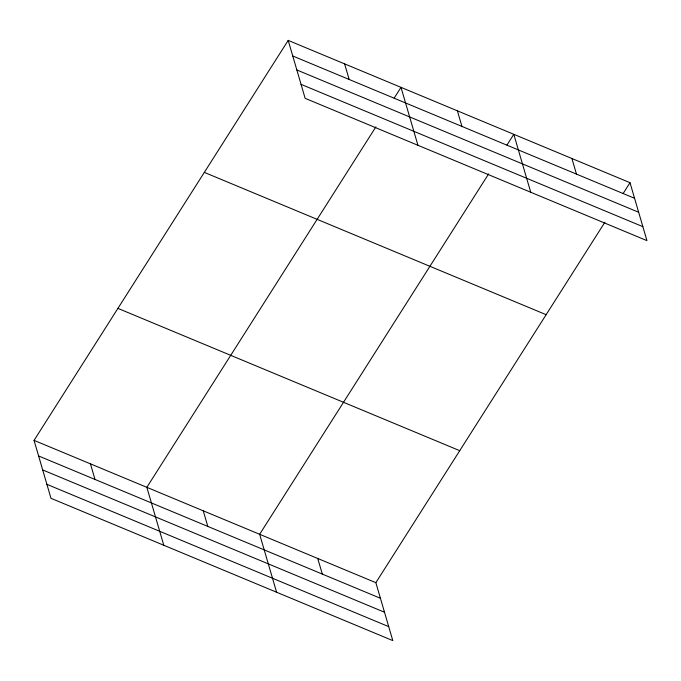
<?xml version="1.0" encoding="UTF-8"?>
<svg xmlns="http://www.w3.org/2000/svg" width="681" height="681" viewBox="0 0 681 681"><rect width="100%" height="100%" fill="white"/><g stroke="black" fill="none" stroke-linecap="round" stroke-linejoin="round"><path stroke-width="1.02" d="M604.907 222.202L375.861 582.672L392.801 640.608L50.99 498.305L34.05 440.369L288.199 40.392L630.01 182.695L646.95 240.631L305.139 98.328L288.199 40.392M375.895 126.862L146.849 487.332L163.789 545.268M394.154 98.124L400.998 87.355L417.938 145.291M488.686 173.817L259.64 534.287L276.588 592.223M506.945 145.087L513.797 134.31L530.737 192.246M623.158 193.472L630.01 182.695M292.762 55.995L634.573 198.299M296.848 69.964L638.659 212.268M301.062 84.359L642.864 226.662M204.334 172.387L546.136 314.682M117.924 308.374L459.726 450.677M34.05 440.369L375.861 582.672M38.613 455.972L380.424 598.276M42.699 469.941L384.501 612.245M46.904 484.336L388.715 626.639M571.904 158.503L576.466 174.106M457.394 110.833L461.956 126.436M344.603 63.869L349.166 79.473M317.746 558.48L322.309 574.083M203.244 510.81L207.807 526.413M90.445 463.846L95.008 479.45"/></g></svg>
